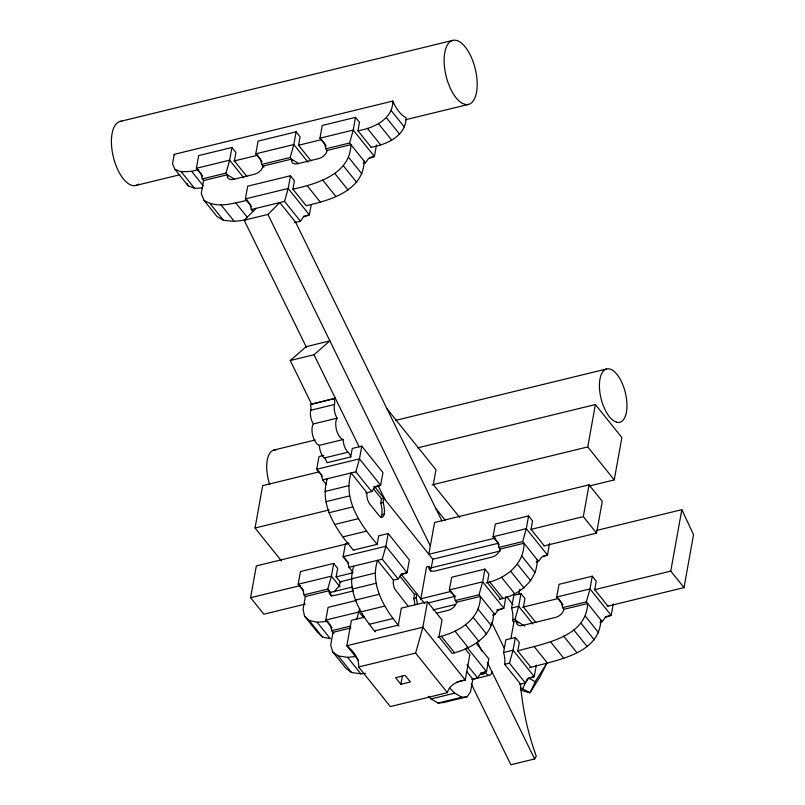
<?xml version="1.0" encoding="UTF-8"?>
<svg xmlns="http://www.w3.org/2000/svg" width="805" height="805" viewBox="0 0 805 805"><rect width="100%" height="100%" fill="white"/><g stroke="black" fill="none" stroke-linecap="round" stroke-linejoin="round"><path stroke-width="1.21" d="M203.766 180.803L202.256 178.911L201.059 173.608L196.38 168.295L198.664 155.586L231.941 147.476L235.905 152.427L234.386 160.899L246.843 176.426M252.8 211.393L251.281 209.511L250.083 204.208L245.404 198.895L247.699 186.176L290.474 175.752L294.449 180.702L292.919 189.175L306.162 205.678C329.899 200.435 363.468 190.725 364.162 161.151M263.939 167.259L261.665 164.431L260.468 159.128L255.789 153.815L258.083 141.106L296.099 131.839L300.074 136.79L298.554 145.262L311.012 160.789M305.548 596.757L304.038 594.865L302.841 589.562L298.162 584.249L300.446 571.54L333.713 563.43L337.687 568.38L336.168 576.853L340.837 582.679M327.343 150.686L325.834 148.794L324.636 143.491L319.957 138.178L322.242 125.469L355.518 117.359L359.483 122.31L357.963 130.782L371.206 147.285M326.357 484.61L322.574 479.901L321.376 474.598L316.697 469.285L318.981 456.576L323.741 455.409M333.944 633.505L331.68 630.677L330.483 625.374L325.804 620.061L328.088 607.352L356.605 600.399M352.771 572.003L348.988 567.284L347.79 561.981L343.121 556.668L345.405 543.959L348.968 543.093M465.23 648.85L469.828 654.576L465.26 680.004C457.884 681.05 449.331 684.733 447.409 692.672L390.365 706.579L358.597 666.983C359.443 658.279 353.133 650.923 346.844 645.751L351.413 620.323L364.484 617.143M456.767 602.442L455.258 600.56L454.06 595.257L449.381 589.944L451.665 577.235L484.942 569.125L488.907 574.076L487.387 582.548L500.63 599.041M500.418 549.262L498.909 547.38L497.711 542.077L493.032 536.764L495.317 524.045L528.593 515.945L532.568 520.885L531.038 529.368L544.281 545.86M564.104 609.536L562.594 607.654L561.387 602.351L556.718 597.038L559.002 584.329L592.269 576.219L596.243 581.17L594.724 589.642L607.956 606.135M371.045 147.315C386.631 144.578 406.092 136.035 406.092 117.57L405.468 117.359A32.965 15.003 76.3 0 1 393.303 102.205L392.85 101.068L174.212 154.349L172.501 163.828L174.927 169.312L188.169 185.814L194.528 188.31L202.558 187.927M231.941 147.476L229.646 160.185L226.024 173.125L228.288 175.953M296.099 131.839L293.815 144.548L290.182 157.488L292.457 160.316M290.474 175.752L288.19 188.471L284.557 201.401L300.446 221.194L294.499 222.643M311.243 204.46L309.372 214.865L303.425 216.314M281.529 561.005L255.044 528.01L262.672 485.636L318.73 471.972M305.286 604.102L263.849 614.205L250.607 597.702L256.332 565.925L348.736 543.405M355.518 117.359L353.224 130.068L349.601 143.008L365.49 162.801L363.105 163.385M292.919 189.175C316.657 183.943 350.225 174.232 350.92 144.659L327.152 150.444A8.241 5.263 -38.8 0 1 318.881 158.545L297.498 163.757A8.241 5.263 -38.8 0 1 291.511 159.138L262.994 166.082A8.241 5.263 -38.8 0 1 254.722 174.182L233.329 179.394A8.241 5.263 -38.8 0 1 227.342 174.776L203.574 180.562L201.29 193.281L203.725 199.982L216.958 216.475L223.538 220.339L234.255 221.375L245.404 220.027M376.488 144.91L374.416 156.472L369.656 157.629M357.802 130.823C373.389 128.076 392.85 119.543 392.85 101.068M353.697 550.509C337.134 531.038 318.891 505.711 327.323 478.744M310.398 404.482L335.353 398.294L310.398 404.482A6.631 3.019 76.3 0 1 310.74 410.268A10.304 4.689 76.3 0 0 313.336 423.963A11.642 5.293 76.3 0 0 312.904 436.199A11.642 5.293 76.3 0 0 319.404 445.326A10.304 4.689 76.3 0 0 324.314 457.975A6.631 3.019 76.3 0 1 326.971 462.734L350.728 456.938L352.258 448.466L361.767 446.151L382.949 472.545L380.664 485.254L373.53 486.995M333.713 563.43L331.429 576.149L327.796 589.079L330.825 592.852M377.465 544.713C360.902 525.242 342.658 499.915 351.091 472.948L366.979 492.751A8.241 3.753 76.3 0 0 369.807 504.051L379.075 515.603A8.241 3.753 76.3 0 0 384.196 514.194A14.42 6.561 76.3 0 0 383.069 502.421L383.834 498.184L381.459 498.758L373.258 488.555M361.767 446.151L359.473 458.86L355.85 471.79L371.729 491.583L365.792 493.032M375.261 631.845C360.308 613.923 346.11 590.236 353.747 566.126M359.694 608.489L356.867 618.944M380.513 517.464A8.241 3.753 76.3 0 0 381.812 514.767A14.42 6.561 76.3 0 0 380.695 502.994L381.459 498.758M399.028 626.059C384.076 608.137 369.867 584.44 377.515 560.34L393.404 580.133A8.241 3.753 76.3 0 0 394.792 589.059L408.336 606.517M353.385 550.117L377.153 544.321L378.672 535.848L388.181 533.534L385.897 546.243L382.264 559.183L398.153 578.976L393.404 580.133M414.967 604.786A14.42 6.561 76.3 0 0 413.73 598.628L414.495 594.392L399.823 576.108M417.342 604.203A14.42 6.561 76.3 0 0 416.105 598.055L416.869 593.818L414.495 594.392M400.89 684.29L395.597 677.689L405.106 675.375L410.399 681.966L400.89 684.29L402.379 676.049M420.844 598.759L426.559 566.982L428.934 566.398A8.241 5.263 -38.8 0 0 434.921 571.017L491.956 557.12A8.241 5.263 -38.8 0 0 500.237 549.03L523.995 543.234C524.206 564.476 505.309 578.916 486.119 582.86M428.844 554.273L434.569 522.485L589.039 484.841L602.281 501.334L596.565 533.121L544.16 545.891M431.158 568.461L432.818 559.213L374.768 486.884M374.506 630.909L398.274 625.113L401.323 608.157L427.465 601.788L422.887 627.216L415.632 653.086L447.409 692.672M484.942 569.125L482.648 581.834L479.025 594.764L494.904 614.567L492.529 615.141M437.739 637.188C457.703 632.619 480.555 619.709 480.344 596.414L456.576 602.21A8.241 5.263 -38.8 0 1 448.305 610.301L436.421 613.199M427.465 601.788L442.026 619.941L438.977 636.886L452.219 653.388C471.78 648.649 493.827 635.698 493.586 612.917M505.912 596.676L503.829 608.228L496.705 609.969M471.257 683.848L510.883 764.75L534.651 758.954L536.271 756.106A126.566 57.598 76.3 0 1 520.563 684.109L504.675 664.316A14.42 6.561 76.3 0 0 503.558 652.533L505.842 639.824L515.351 637.51L519.316 642.46L517.796 650.933L531.038 667.426M510.994 638.234L514.003 621.47L512.684 619.82A14.42 6.561 76.3 0 0 511.557 608.047L513.852 595.328L520.976 593.597L524.951 598.538L523.421 607.02L535.889 622.547M528.593 515.945L526.299 528.654L522.676 541.584L538.565 561.387L536.19 561.96M518.933 594.09L519.809 589.2M520.976 593.597L518.692 606.306L515.059 619.236L518.088 623.01M515.351 637.51L513.057 650.219L509.434 663.149L525.313 682.952L519.376 684.401M499.352 599.353C518.551 595.418 537.448 580.979 537.237 559.737M549.563 543.486L547.491 555.048L542.731 556.205M536.321 665.061L534.248 676.613L528.301 678.062M589.924 485.848L614.235 479.921L587.761 446.926L595.378 404.553L417.453 447.912M596.565 533.121L583.323 516.619L589.039 484.841M592.269 576.219L589.985 588.928L586.352 601.858L602.241 621.661L599.866 622.235M517.535 650.993C543.204 643.396 586.231 637.872 587.68 603.509L563.913 609.305A8.241 5.263 -38.8 0 1 555.641 617.395L522.365 625.505A8.241 5.263 -38.8 0 1 516.387 620.886L512.815 621.752M614.235 479.921L621.863 437.548L595.378 404.553M529.559 667.788C555.48 660.05 599.363 654.837 600.922 620.011M613.249 603.77L611.166 615.322L605.229 616.771M607.232 606.316L684.009 587.6L670.766 571.107L681.825 509.666L596.515 530.455M684.009 587.6L693.538 534.631L681.825 509.666M300.446 221.194L303.334 217.078L309.372 214.865L288.19 188.471L245.404 198.895L251.683 206.714M365.49 162.801L368.378 158.686L374.416 156.472L353.224 130.068L319.957 138.178L326.236 146.007M371.729 491.583L374.627 487.468L380.664 485.254L359.473 458.86L316.697 469.285L322.191 476.127M398.153 578.976L401.041 574.851L407.078 572.637L409.363 559.928L388.181 533.534M494.904 614.567L497.802 610.442L503.829 608.228L482.648 581.834L449.381 589.944L454.875 596.787M471.65 679.4L477.596 677.951L480.484 673.835L486.522 671.622L488.806 658.903L476.248 643.265M538.565 561.387L541.453 557.261L547.491 555.048L526.299 528.654L493.032 536.764L499.311 544.583M525.313 682.952L528.211 678.826L534.248 676.613L513.057 650.219L503.558 652.533M602.241 621.661L605.139 617.536L611.166 615.322L589.985 588.928L556.718 597.038L562.987 604.857M520.312 688.134L522.616 688.808L527.356 678.776M522.616 688.808L530.002 692.823L540.155 676.562L547.108 662.706L535.265 681.674L530.002 692.823L520.755 690.147M428.341 696.345L430.987 698.941L438.031 703.047L443.293 702.604L467.061 696.818L470.553 691.827L472.837 679.108L466.789 671.571M306.594 347.659L244.177 220.218L256.04 208.354M244.177 220.218L267.944 214.432L279.798 202.558L295.687 222.351L441.945 520.966M290.253 360.519L306.121 346.693L329.889 340.897L314.01 354.733L290.253 360.519L311.696 404.321M119.935 121.495L452.651 40.411M174.927 169.312L181.296 171.817L191.61 171.324L198.855 169.563M233.873 161.02L258.033 155.134M298.625 145.242L321.577 139.647M135.934 185.452L179.807 174.755M405.277 119.814L468.651 104.368M202.256 178.911L226.024 173.125M261.665 164.431L290.182 157.488M325.834 148.794L349.601 143.008M203.725 199.982C216.626 209.179 233.651 203.152 247.769 200.183M251.281 209.511L284.557 201.401M310.74 410.268L334.508 404.482A6.631 3.019 76.3 0 0 334.166 398.696M313.336 423.963L337.094 418.167A10.304 4.689 76.3 0 1 334.508 404.482M273.821 450.065L315.258 439.963M395.688 420.361L606.527 368.982M319.404 445.326L343.172 439.53A10.304 4.689 76.3 0 0 348.072 452.189A6.631 3.019 76.3 0 1 350.728 456.938M324.314 457.975L348.072 452.189M322.574 479.901L355.85 471.79M325.039 491.453L348.807 485.667M325.784 501.726L349.551 495.93M255.044 528.01L329.215 509.937M432.124 484.862L587.761 446.926M328.993 512.725L352.761 506.929M380.695 502.994L383.069 502.421M334.659 524.458L358.426 518.662M381.812 514.767L384.196 514.194M342.789 536.915L366.557 531.129M348.988 567.284L382.264 559.183M250.607 597.702L300.577 585.527M335.916 576.913L352.982 572.758M428.542 554.343L495.578 538.012M530.918 529.398L583.323 516.619M351.463 578.845L375.221 573.049M352.218 578.855L340.133 581.804L339.378 586.04A14.42 9.197 -38.8 0 0 334.508 591.896M432.859 559.203L498.114 543.305M304.038 594.865L327.796 589.079M498.909 547.38L522.676 541.584M401.132 574.086L407.078 572.637L385.897 546.243L343.121 556.668L348.605 563.51M352.198 587.076L330.442 592.379A8.241 5.263 -38.8 0 0 331.73 596.364M428.934 566.398L430.262 568.048L500.348 550.972M352.208 589.109L375.965 583.313M353.315 590.91L335.111 595.348A8.241 5.263 -38.8 0 1 329.124 590.729L305.357 596.515L303.072 609.234L304.552 616.167L317.794 632.66L322.463 636.996L330.332 638.717L317.09 622.225L309.221 620.494L304.552 616.167M355.408 600.107L379.175 594.311M413.73 598.628L416.105 598.055M361.083 611.84L384.85 606.044M420.502 598.85L450.881 591.444M428.381 602.844L455.711 596.183M331.68 630.677L350.688 626.038M455.258 600.56L479.025 594.764M350.819 627.981L332.998 632.327L330.714 645.036L332.666 651.859L345.909 668.351L351.533 672.457L360.831 673.835L365.54 673.342M369.213 624.308L392.981 618.512M432.949 609.938L455.529 604.434M511.557 608.047L518.692 606.306L532.809 623.905M522.375 607.272L558.861 598.377M594.14 589.783L670.766 571.107M512.684 619.82L515.059 619.236M562.594 607.654L586.352 601.858M358.597 666.983L415.632 653.086M504.675 664.316L509.434 663.149M480.575 673.071L486.522 671.622L466.9 647.18M456.807 682.066L465.26 680.004L422.887 627.216L346.844 645.751L358.607 660.412M472.565 679.37L489.199 675.315A9.851 4.478 76.3 0 0 491.976 671.833M430.987 698.941L454.755 693.155L461.798 697.251L467.061 696.818M438.031 703.047L461.798 697.251M332.666 651.859L338.291 655.954L347.589 657.333L355.84 656.488M317.09 622.225L328.158 621.349M489.199 675.315L488.182 675.123A9.851 4.478 76.3 0 1 485.083 672.105A9.851 4.478 76.3 0 1 482.799 674.318L481.793 674.198A9.851 4.478 76.3 0 1 480.746 673.644M528.935 678.233L535.265 681.674M291.511 159.138L298.746 163.646M227.342 174.776L234.577 179.284M516.387 620.886L524.659 626.048M449.462 687.963L454.755 693.155M391.15 110.547L404.382 127.039M386.44 117.772L399.672 134.264M378.541 123.739L391.783 140.241M367.472 128.468L380.705 144.96M348.635 157.367L361.878 173.87M343.463 165.921L356.696 182.423M334.83 173.498L348.062 189.99M322.735 180.089L335.977 196.591M307.943 162.147L293.815 144.548L255.789 153.815L262.068 161.644M307.178 185.703L320.42 202.196M243.774 177.784L229.646 160.185L196.38 168.295L202.659 176.114M585.396 616.228L598.628 632.72M581.079 623.352L594.321 639.854M521.71 555.953L534.953 572.446M235.885 203.081L247.568 217.632M573.824 629.983L587.066 646.475M517.484 564.275L530.726 580.767M386.964 408.709L435.948 469.748L433.281 484.58L459.766 517.565M221.013 204.883L234.255 221.375M191.61 171.324L203.293 185.885M563.631 636.111L576.873 652.614M510.752 571.379L523.995 587.881M210.296 203.846L223.538 220.339M181.296 171.817L194.528 188.31M501.515 577.286L514.747 593.778M550.499 641.746L563.742 658.238M435.857 508.539L445.296 520.292M506.617 596.686L512.906 604.525M489.762 581.965L503.004 598.467M534.429 646.878L547.672 663.37M478.059 609.133L491.302 625.626M473.36 617.566L486.592 634.068M465.672 624.911L478.915 641.404M455.006 631.16L468.248 647.653M401.192 574.277L424.819 603.71M467.001 664.759L477.596 677.951M441.351 636.312L454.594 652.805M340.062 586.895L331.429 576.149L298.162 584.249L303.646 591.091M363.78 617.817L359.07 611.951L325.804 620.061L332.073 627.88M347.589 657.333L360.831 673.835M338.291 655.954L351.533 672.457M309.221 620.494L322.463 636.996M491.624 622.376L504.312 648.297M267.944 214.432L430.343 545.981M477.415 642.098L481.813 651.094M487.317 662.324L534.651 758.954M314.01 354.733L359.121 446.815M377.797 484.962L384.971 499.593M187.193 183.61L188.169 185.814M174.212 154.349L174.665 155.486M343.172 439.53A11.642 5.293 76.3 0 1 336.671 430.403A11.642 5.293 76.3 0 1 337.094 418.167M138.601 184.053A32.965 15.003 76.3 0 1 113.736 158.494A32.965 15.003 76.3 0 1 121.897 121.253M269.766 484.61A27.471 12.498 76.3 0 1 276.014 449.894M430.826 571.288A8.241 5.263 -38.8 0 1 430.262 568.048M465.672 104.529L462.503 103.453A32.965 15.003 76.3 0 1 450.347 88.298L448.023 82.533A32.965 15.003 76.3 0 1 451.716 40.743A32.965 15.003 76.3 0 1 475.614 70.508A32.965 15.003 76.3 0 1 465.672 104.529M616.519 422.223C609.576 419.435 606.074 412.19 603.277 405.73A27.471 12.498 76.3 0 1 605.501 369.364A27.471 12.498 76.3 0 1 625.787 394.641A27.471 12.498 76.3 0 1 616.519 422.223"/></g></svg>
